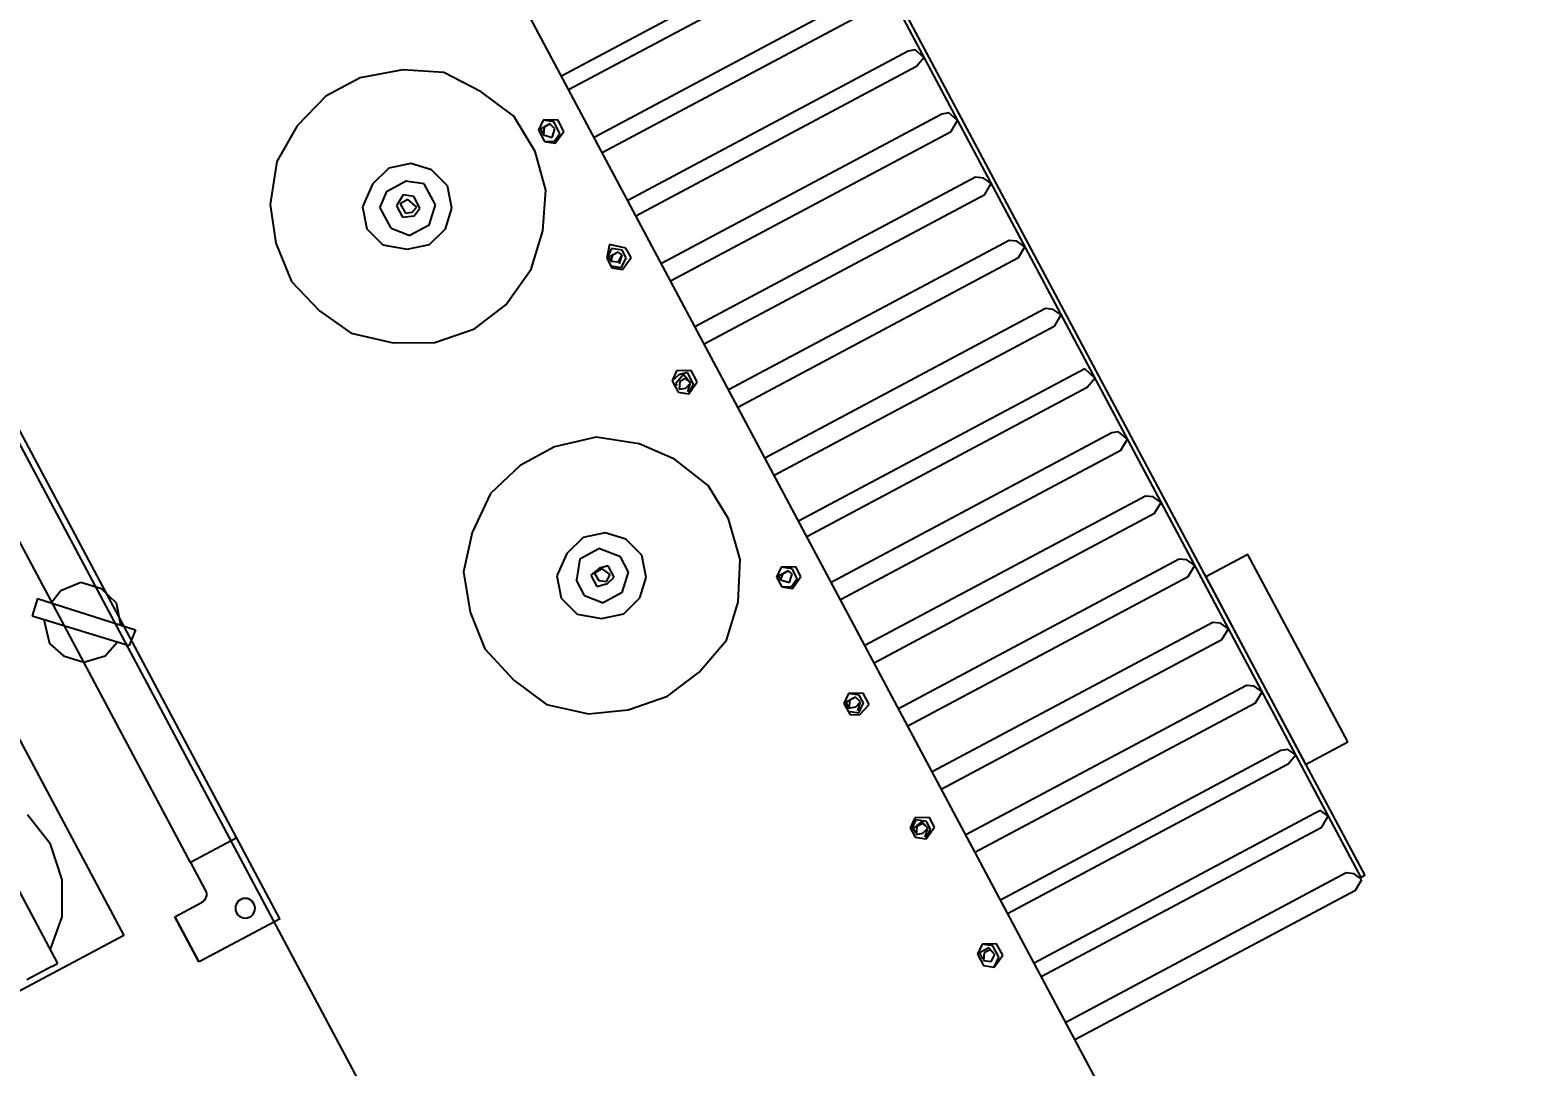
# Model space of a CAD drawing. Extents: x 5370511 to 5386565, y 1010429 to 1053793.
# Drawn here: x 5379991.437 to 5379993.08, y 1040737.126 to 1040738.265 of the extents above; entities that cross this region are included whole.
import ezdxf
from ezdxf import colors
from ezdxf.entities.mleader import LeaderData, LeaderLine
from ezdxf.math import Vec2, Vec3

# ---------------------------------------------------------------- set-up
doc = ezdxf.new("R2010")
doc.units = 0
doc.layers.get('0').update_dxf_attribs({"linetype": 'CONTINUOUS'})
doc.layers.add('ЭС (тонкий)', color=7, linetype='CONTINUOUS', lineweight=25)
doc.layers.add('ЭС сети', color=1, linetype='CONTINUOUS', lineweight=50)
doc.styles.add('ГОСТ_НИПИ', font='gost_nipi.shx', dxfattribs={"oblique": 15})

# ---------------------------------------------------------------- blocks, each defined once
blk = doc.blocks.new('A$C277B5DBA')
for p, q in [((0, 33.865495398235), (0, -1.151374571691122)), ((-0.07229838072453276, 10.95406765648659), (-0.07229838072453276, 22.95406765648659)), ((0.5037016192763986, 11.96206765648276), (0.5037016192763986, 22.29206765648814)), ((-0.07229838072453276, 11.96206765648276), (0.5037016192763986, 11.96206765648276)), ((0.5037016192763986, 11.96206765648276), (0.5037016192763986, 11.61606765648685)), ((0.935701619277097, 11.51606765648648), (0.6037016192767624, 11.51606765648648)), ((0.935701619277097, 11.51606765648648), (0.935701619277097, 10.95406765648659)), ((0.937701619276595, 10.95406765648659), (0.937701619276595, 11.51606765648648)), ((-0.07429838072312123, 10.95406765648659), (0.9337016192785086, 10.95406765648659)), ((-0.07429838072312123, 10.95406765648659), (0.9337016192785086, 10.95406765648659)), ((-0.07429838072312123, 10.95406765648659), (0.9337016192785086, 10.95406765648659)), ((-0.07429838072312123, 10.95406765648659), (0.9337016192785086, 10.95406765648659)), ((-0.07429838072312123, 10.95406765648659), (0.9337016192785086, 10.95406765648659)), ((-0.07429838072312123, 10.95406765648659), (0.9337016192785086, 10.95406765648659)), ((-0.07429838072312123, 10.95406765648659), (0.9337016192785086, 10.95406765648659)), ((-0.07429838072312123, 10.95406765648659), (0.9337016192785086, 10.95406765648659)), ((-0.07429838072312123, 10.95406765648659), (0.9337016192785086, 10.95406765648659)), ((-0.07429838072312123, 10.95406765648659), (0.9337016192785086, 10.95406765648659)), ((-0.07429838072312123, 10.95406765648659), (0.9337016192785086, 10.95406765648659)), ((-0.07429838072312123, 10.95406765648659), (0.9337016192785086, 10.95406765648659))]:
    blk.add_line(p, q)
for points in [[(-7.161476594470756, 3.716365231989563), (-7.161476594470727, 30.68098132412837)], [(-10.82407840891346, 28.60737604109432), (-10.82407840891348, 5.766135971540372)], [(-10.77626669703757, 28.60737604109432), (-10.77626669703758, 5.766135971540372)], [(1.527936969067838, 22.80077392609179), (1.527936969067838, 11.5993526111146)], [(-5.655407670380427, 18.55724225659862), (-5.201196407559536, 18.70024951749736)], [(-5.201196407559536, 18.70024951749736), (-4.770891000676585, 18.70024951749736)], [(-4.770891000676585, 18.70024951749736), (-4.340585593793804, 18.55724225659862)], [(-6.037901365387526, 18.31889682176698), (-5.655407670380427, 18.55724225659862)], [(-4.340585593793804, 18.55724225659862), (-3.95809189878679, 18.31889682176698)], [(-6.300865780704882, 17.93754412603653), (-6.037901365387526, 18.31889682176698)], [(-3.95809189878679, 18.31889682176698), (-3.671221627531366, 17.93754412603653)], [(-6.492112628208304, 17.53235688682305), (-6.300865780704882, 17.93754412603653)], [(-3.671221627531366, 17.93754412603653), (-3.527786491903925, 17.53235688682305)], [(-10.65673741734793, 17.67536414772193), (-7.161476594470756, 17.67536414772193)], [(-5.416349111001125, 17.43701871289043), (-5.249008119435501, 17.60386051727247)], [(-5.249008119435501, 17.60386051727247), (-5.009949560055901, 17.67536414772193)], [(-5.009949560055901, 17.67536414772193), (-4.770891000676585, 17.60386051727247)], [(-4.770891000676585, 17.60386051727247), (-4.555738297235365, 17.43701871289043)], [(-7.161476594470756, 17.50852234333988), (-10.65673741734793, 17.50852234333988)], [(-6.516018484146301, 17.07950056064315), (-6.492112628208304, 17.53235688682305)], [(-5.488066678814917, 17.19867327805901), (-5.416349111001125, 17.43701871289043)], [(-5.272913975373541, 17.34168053895781), (-5.105572983807889, 17.46085325637359)], [(-4.866514424428544, 17.46085325637359), (-5.105572983807889, 17.46085325637359)], [(-4.866514424428544, 17.46085325637359), (-4.723079288800903, 17.34168053895781)], [(-4.555738297235365, 17.43701871289043), (-4.484020729421502, 17.19867327805901)], [(-3.527786491903925, 17.53235688682305), (-3.479974780028044, 17.07950056064315)], [(-6.898512179153215, 17.27017690850841), (-6.755077043525816, 17.34168053895781)], [(-6.898512179153215, 17.1271696476095), (-6.898512179153215, 17.27017690850841)], [(-6.850700467277491, 17.27017690850841), (-6.755077043525816, 17.34168053895781)], [(-6.850700467277491, 17.1271696476095), (-6.850700467277491, 17.27017690850841)], [(-6.826794611339594, 17.19867327805901), (-6.802888755401639, 17.27017690850841)], [(-6.826794611339594, 17.19867327805901), (-6.802888755401639, 17.27017690850841)], [(-6.802888755401639, 17.27017690850841), (-6.731171187587734, 17.27017690850841)], [(-6.802888755401639, 17.27017690850841), (-6.68335947571191, 17.27017690850841)], [(-6.755077043525816, 17.34168053895781), (-6.659453619774013, 17.27017690850841)], [(-6.755077043525816, 17.34168053895781), (-6.659453619774013, 17.27017690850841)], [(-6.731171187587734, 17.27017690850841), (-6.68335947571191, 17.19867327805901)], [(-6.68335947571191, 17.27017690850841), (-6.68335947571191, 17.19867327805901)], [(-6.659453619774013, 17.27017690850841), (-6.659453619774013, 17.1271696476095)], [(-6.659453619774013, 17.27017690850841), (-6.659453619774013, 17.1271696476095)], [(-5.272913975373541, 17.07950056064315), (-5.272913975373541, 17.34168053895781)], [(-5.105572983807889, 17.27017690850841), (-5.009949560055901, 17.34168053895781)], [(-5.105572983807889, 17.1271696476095), (-5.105572983807889, 17.27017690850841)], [(-5.081667127869906, 17.15100419109277), (-5.033855415994111, 17.27017690850841)], [(-5.033855415994111, 17.27017690850841), (-4.938231992242351, 17.27017690850841)], [(-5.009949560055901, 17.34168053895781), (-4.890420280366442, 17.27017690850841)], [(-4.938231992242351, 17.27017690850841), (-4.938231992242351, 17.15100419109277)], [(-4.890420280366442, 17.27017690850841), (-4.890420280366442, 17.1271696476095)], [(-4.723079288800903, 17.07950056064315), (-4.723079288800903, 17.34168053895781)], [(-6.755077043525816, 17.05566601716013), (-6.898512179153215, 17.1271696476095)], [(-6.755077043525816, 17.07950056064315), (-6.850700467277491, 17.1271696476095)], [(-6.755077043525816, 17.1271696476095), (-6.826794611339594, 17.19867327805901)], [(-6.755077043525816, 17.1271696476095), (-6.826794611339594, 17.19867327805901)], [(-6.68335947571191, 17.19867327805901), (-6.755077043525816, 17.1271696476095)], [(-6.659453619774013, 17.1271696476095), (-6.755077043525816, 17.07950056064315)], [(-6.659453619774013, 17.1271696476095), (-6.755077043525816, 17.05566601716013)], [(-5.416349111001125, 16.96032784322743), (-5.488066678814917, 17.19867327805901)], [(-5.009949560055901, 17.07950056064315), (-5.105572983807889, 17.1271696476095)], [(-5.009949560055901, 17.1271696476095), (-5.081667127869906, 17.15100419109277)], [(-4.938231992242351, 17.15100419109277), (-5.009949560055901, 17.1271696476095)], [(-4.890420280366442, 17.1271696476095), (-5.009949560055901, 17.07950056064315)], [(-4.484020729421502, 17.19867327805901), (-4.555738297235365, 16.96032784322743)], [(-6.420395060394526, 16.65047877794641), (-6.516018484146301, 17.07950056064315)], [(-5.249008119435501, 16.79348603884552), (-5.416349111001125, 16.96032784322743)], [(-5.105572983807889, 16.91265875626107), (-5.272913975373541, 17.07950056064315)], [(-4.723079288800903, 17.07950056064315), (-4.866514424428544, 16.91265875626107)], [(-4.555738297235365, 16.96032784322743), (-4.770891000676585, 16.79348603884552)], [(-3.479974780028044, 17.07950056064315), (-3.599504059717646, 16.65047877794641)], [(-10.65673741734793, 16.91265875626107), (-7.161476594470756, 16.91265875626107)], [(-5.009949560055901, 16.72198240839601), (-5.249008119435501, 16.79348603884552)], [(-5.105572983807889, 16.91265875626107), (-4.866514424428544, 16.91265875626107)], [(-4.770891000676585, 16.79348603884552), (-5.009949560055901, 16.72198240839601)], [(-7.161476594470756, 16.72198240839601), (-10.65673741734793, 16.72198240839601)], [(-6.18133650101521, 16.26912608221611), (-6.420395060394526, 16.65047877794641)], [(-3.599504059717646, 16.65047877794641), (-3.790750907221195, 16.26912608221611)], [(-5.870560373821917, 15.95927701693515), (-6.18133650101521, 16.26912608221611)], [(-3.790750907221195, 16.26912608221611), (-4.149338746290226, 15.95927701693515)], [(-10.77626669703758, 15.98311156041829), (-10.72845498516179, 16.10228427783404)], [(-10.72845498516179, 16.10228427783404), (-10.65673741734793, 16.12611882131723)], [(-10.65673741734793, 16.12611882131723), (-7.161476594470756, 16.12611882131723)], [(-10.65673741734793, 15.93544247345208), (-10.77626669703758, 15.98311156041829)], [(-5.440254966939023, 15.74476612558684), (-5.870560373821917, 15.95927701693515)], [(-4.149338746290226, 15.95927701693515), (-4.555738297235365, 15.74476612558684)], [(-7.161476594470756, 15.93544247345208), (-10.65673741734793, 15.93544247345208)], [(-6.898512179153215, 15.67326249513739), (-6.755077043525816, 15.79243521255302)], [(-6.755077043525816, 15.79243521255302), (-6.659453619774013, 15.67326249513739)], [(-6.898512179153215, 15.55408977772164), (-6.898512179153215, 15.67326249513739)], [(-6.850700467277491, 15.67326249513739), (-6.755077043525816, 15.74476612558684)], [(-6.850700467277491, 15.57792432120485), (-6.850700467277491, 15.67326249513739)], [(-6.826794611339594, 15.62559340817101), (-6.802888755401639, 15.67326249513739)], [(-6.826794611339594, 15.62559340817101), (-6.802888755401639, 15.67326249513739)], [(-6.755077043525816, 15.57792432120485), (-6.826794611339594, 15.62559340817101)], [(-6.755077043525816, 15.55408977772164), (-6.826794611339594, 15.62559340817101)], [(-6.802888755401639, 15.67326249513739), (-6.731171187587734, 15.67326249513739)], [(-6.802888755401639, 15.67326249513739), (-6.68335947571191, 15.67326249513739)], [(-6.755077043525816, 15.74476612558684), (-6.659453619774013, 15.67326249513739)], [(-6.68335947571191, 15.62559340817101), (-6.755077043525816, 15.57792432120485)], [(-6.731171187587734, 15.67326249513739), (-6.68335947571191, 15.62559340817101)], [(-6.68335947571191, 15.67326249513739), (-6.68335947571191, 15.62559340817101)], [(-6.659453619774013, 15.67326249513739), (-6.659453619774013, 15.57792432120485)], [(-6.659453619774013, 15.67326249513739), (-6.659453619774013, 15.55408977772164)], [(-5.009949560055901, 15.67326249513739), (-5.440254966939023, 15.74476612558684)], [(-4.555738297235365, 15.74476612558684), (-5.009949560055901, 15.67326249513739)], [(-6.755077043525816, 15.48258614727224), (-6.898512179153215, 15.55408977772164)], [(-6.755077043525816, 15.50642069075537), (-6.850700467277491, 15.57792432120485)], [(-6.659453619774013, 15.57792432120485), (-6.755077043525816, 15.50642069075537)], [(-6.659453619774013, 15.55408977772164), (-6.755077043525816, 15.48258614727224)], [(-10.77626669703758, 15.1965716254743), (-10.72845498516179, 15.31574434289008)], [(-10.72845498516179, 15.31574434289008), (-10.65673741734793, 15.33957888637332)], [(-10.65673741734793, 15.33957888637332), (-7.161476594470756, 15.33957888637332)], [(0.6215522543865291, 15.31574434289008), (-0.1673409915653394, 14.50536986446307)], [(0.6215522543865291, 15.31574434289008), (0.7649873900141699, 15.17273708199122)], [(-10.65673741734793, 15.12506799502496), (-10.77626669703758, 15.1965716254743)], [(-7.161476594470756, 15.12506799502496), (-10.65673741734793, 15.12506799502496)], [(-0.04781171187559607, 15.07739890805869), (0.1195292796898855, 15.24424071244068)], [(0.7649873900141699, 15.17273708199122), (-0.02390585593764172, 14.38619714704729)], [(0.1195292796898855, 15.24424071244068), (0.3585878390692585, 15.26807525592375)], [(0.3585878390692585, 15.26807525592375), (0.5259288306349106, 15.1965716254743)], [(-0.1195292796894876, 14.86288801671029), (-0.04781171187559607, 15.07739890805869)], [(0.6693639662624662, 15.07739890805869), (0.7410815340764714, 14.81521892974394)], [(-0.04781171187559607, 14.62454258187879), (-0.1195292796894876, 14.86288801671029)], [(0.7410815340764714, 14.81521892974394), (0.6693639662624662, 14.62454258187879)], [(0.6693639662624662, 14.62454258187879), (0.5020229746969278, 14.45770077749666)], [(-10.77626669703758, 14.41003169053045), (-10.72845498516179, 14.50536986446307)], [(-10.72845498516179, 14.50536986446307), (-10.65673741734793, 14.55303895142931)], [(-10.65673741734793, 14.55303895142931), (-7.161476594470756, 14.55303895142931)], [(-0.1673409915653394, 14.50536986446307), (-0.02390585593764172, 14.38619714704729)], [(0.26296441531764, 14.41003169053045), (0.0717175678140336, 14.48153532097997)], [(0.5020229746969278, 14.45770077749666), (0.26296441531764, 14.41003169053045)], [(-10.65673741734793, 14.33852806008094), (-10.77626669703758, 14.41003169053045)], [(-7.161476594470756, 14.33852806008094), (-10.65673741734793, 14.33852806008094)], [(-6.898512179153215, 14.14785171221585), (-6.755077043525816, 14.21935534266522)], [(-6.898512179153215, 14.00484445131693), (-6.898512179153215, 14.14785171221585)], [(-6.850700467277491, 14.14785171221585), (-6.755077043525816, 14.17168625569904)], [(-6.850700467277491, 14.00484445131693), (-6.850700467277491, 14.14785171221585)], [(-6.826794611339594, 14.02867899479993), (-6.802888755401639, 14.14785171221585)], [(-6.802888755401639, 14.14785171221585), (-6.68335947571191, 14.10018262524955)], [(-6.755077043525816, 14.21935534266522), (-6.659453619774013, 14.14785171221585)], [(-6.755077043525816, 14.17168625569904), (-6.659453619774013, 14.14785171221585)], [(-6.659453619774013, 14.14785171221585), (-6.659453619774013, 14.00484445131693)], [(-6.659453619774013, 14.14785171221585), (-6.659453619774013, 14.00484445131693)], [(-6.755077043525816, 13.93334082086739), (-6.898512179153215, 14.00484445131693)], [(-6.755077043525816, 13.93334082086739), (-6.850700467277491, 14.00484445131693)], [(-6.826794611339594, 14.02867899479993), (-6.802888755401639, 14.10018262524955)], [(-6.755077043525816, 14.00484445131693), (-6.826794611339594, 14.02867899479993)], [(-6.755077043525816, 13.95717536435055), (-6.826794611339594, 14.02867899479993)], [(-6.802888755401639, 14.10018262524955), (-6.731171187587734, 14.10018262524955)], [(-6.68335947571191, 14.02867899479993), (-6.755077043525816, 14.00484445131693)], [(-6.659453619774013, 14.00484445131693), (-6.755077043525816, 13.93334082086739)], [(-6.659453619774013, 14.00484445131693), (-6.755077043525816, 13.93334082086739)], [(-6.731171187587734, 14.10018262524955), (-6.68335947571191, 14.02867899479993)], [(-6.68335947571191, 14.10018262524955), (-6.68335947571191, 14.07634808176633)], [(-6.013995509449686, 13.70697955002539), (-5.631501814442586, 13.99299407182335)], [(-5.631501814442586, 13.99299407182335), (-5.177290551621667, 14.1121667892391)], [(-5.177290551621667, 14.1121667892391), (-4.746985144738716, 14.1121667892391)], [(-4.746985144738716, 14.1121667892391), (-4.316679737855935, 13.99299407182335)], [(-4.316679737855935, 13.99299407182335), (-3.93418604284895, 13.70697955002539)], [(-10.77626669703758, 13.62349175558644), (-10.72845498516179, 13.71882992951905)], [(-10.72845498516179, 13.71882992951905), (-10.65673741734793, 13.76649901648532)], [(-10.65673741734793, 13.76649901648532), (-7.161476594470756, 13.76649901648532)], [(-6.276959924767027, 13.37329594126147), (-6.013995509449686, 13.70697955002539)], [(-3.93418604284895, 13.70697955002539), (-3.647315771593526, 13.37329594126147)], [(-10.65673741734793, 13.55198812513701), (-10.77626669703758, 13.62349175558644)], [(-7.161476594470756, 13.55198812513701), (-10.65673741734793, 13.55198812513701)], [(-6.468206772270463, 12.94427415856473), (-6.276959924767027, 13.37329594126147)], [(-3.647315771593526, 13.37329594126147), (-3.503880635966084, 12.94427415856473)], [(2.316830215019962, 13.38694337235081), (2.316830215019962, 11.67085624156392)], [(1.766995528447183, 12.8625834157214), (1.838713096260989, 13.26777065493503)], [(-5.392443255063284, 12.84893598463197), (-5.225102263497632, 13.01577778901419)], [(-5.225102263497632, 13.01577778901419), (-4.98604370411806, 13.08728141946356)], [(-4.98604370411806, 13.08728141946356), (-4.746985144738716, 13.01577778901419)], [(-4.746985144738716, 13.01577778901419), (-4.531832441297524, 12.84893598463197)], [(-10.77626669703758, 12.77349175558647), (-10.72845498516179, 12.86882992951909)], [(-10.72845498516179, 12.86882992951909), (-10.65673741734793, 12.91649901648541)], [(-10.65673741734793, 12.91649901648541), (-7.161476594470756, 12.91649901648541)], [(-6.492112628208446, 12.51525237586805), (-6.468206772270463, 12.94427415856473)], [(-5.464160822877076, 12.61059054980056), (-5.392443255063284, 12.84893598463197)], [(-5.249008119435729, 12.70592872373317), (-5.08166712787002, 12.89660507159832)], [(-4.842608568490704, 12.89660507159832), (-5.08166712787002, 12.89660507159832)], [(-4.842608568490704, 12.89660507159832), (-4.699173432863063, 12.70592872373317)], [(-4.531832441297524, 12.84893598463197), (-4.460114873483661, 12.61059054980056)], [(-3.503880635966084, 12.94427415856473), (-3.456068924090204, 12.51525237586805)], [(1.838713096260989, 12.45739617650793), (1.766995528447183, 12.8625834157214)], [(-10.65673741734793, 12.70198812513704), (-10.77626669703758, 12.77349175558647)], [(-7.161476594470756, 12.70198812513704), (-10.65673741734793, 12.70198812513704)], [(-5.249008119435729, 12.51525237586805), (-5.249008119435729, 12.70592872373317)], [(-5.08166712787002, 12.68209418024995), (-4.98604370411806, 12.70592872373317)], [(-5.08166712787002, 12.53908691935118), (-5.08166712787002, 12.68209418024995)], [(-5.057761271932065, 12.58675600631739), (-5.009949560056299, 12.68209418024995)], [(-5.009949560056299, 12.68209418024995), (-4.914326136304481, 12.68209418024995)], [(-4.98604370411806, 12.70592872373317), (-4.866514424428573, 12.68209418024995)], [(-4.914326136304481, 12.68209418024995), (-4.914326136304481, 12.58675600631739)], [(-4.866514424428573, 12.68209418024995), (-4.866514424428573, 12.53908691935118)], [(-4.699173432863063, 12.51525237586805), (-4.699173432863063, 12.70592872373317)], [(-6.396489204456685, 12.06239604968818), (-6.492112628208446, 12.51525237586805)], [(-5.392443255063284, 12.37224511496905), (-5.464160822877076, 12.61059054980056)], [(-5.08166712787002, 12.34841057148592), (-5.249008119435729, 12.51525237586805)], [(-4.98604370411806, 12.51525237586805), (-5.08166712787002, 12.53908691935118)], [(-4.98604370411806, 12.53908691935118), (-5.057761271932065, 12.58675600631739)], [(-4.914326136304481, 12.58675600631739), (-4.98604370411806, 12.53908691935118)], [(-4.866514424428573, 12.53908691935118), (-4.98604370411806, 12.51525237586805)], [(-4.699173432863063, 12.51525237586805), (-4.842608568490704, 12.34841057148592)], [(-4.460114873483661, 12.61059054980056), (-4.531832441297524, 12.37224511496905)], [(-3.456068924090204, 12.51525237586805), (-3.575598203779776, 12.06239604968818)], [(-5.225102263497632, 12.20540331058701), (-5.392443255063284, 12.37224511496905)], [(-5.08166712787002, 12.34841057148592), (-4.842608568490704, 12.34841057148592)], [(-4.531832441297524, 12.37224511496905), (-4.746985144738716, 12.20540331058701)], [(2.029959943764624, 12.09987802426063), (1.838713096260989, 12.45739617650793)], [(-4.98604370411806, 12.13389968013758), (-5.225102263497632, 12.20540331058701)], [(-4.746985144738716, 12.20540331058701), (-4.98604370411806, 12.13389968013758)], [(-10.77626669703758, 11.98695182064251), (-10.72845498516179, 12.12995908154142)], [(-10.72845498516179, 12.12995908154142), (-10.65673741734793, 12.12995908154142)], [(-10.65673741734793, 12.12995908154142), (-7.161476594470756, 12.12995908154142)], [(-6.157430645077369, 11.65720881047469), (-6.396489204456685, 12.06239604968818)], [(-3.575598203779776, 12.06239604968818), (-3.766845051283354, 11.65720881047469)], [(2.316830215019962, 11.83769804594611), (2.029959943764624, 12.09987802426063)], [(-10.65673741734793, 11.93928273367624), (-10.77626669703758, 11.98695182064251)], [(-7.161476594470756, 11.93928273367624), (-10.65673741734793, 11.93928273367624)], [(-6.898512179153215, 11.70093729884466), (-6.755077043525816, 11.77244092929411)], [(-6.898512179153215, 11.58176458142902), (-6.898512179153215, 11.70093729884466)], [(-6.850700467277491, 11.70093729884466), (-6.755077043525816, 11.77244092929411)], [(-6.850700467277491, 11.58176458142902), (-6.850700467277491, 11.70093729884466)], [(-6.826794611339594, 11.65326821187848), (-6.802888755401639, 11.70093729884466)], [(-6.826794611339594, 11.65326821187848), (-6.802888755401639, 11.70093729884466)], [(-6.802888755401639, 11.70093729884466), (-6.731171187587734, 11.70093729884466)], [(-6.802888755401639, 11.70093729884466), (-6.68335947571191, 11.70093729884466)], [(-6.755077043525816, 11.77244092929411), (-6.659453619774013, 11.70093729884466)], [(-6.755077043525816, 11.77244092929411), (-6.659453619774013, 11.70093729884466)], [(-6.731171187587734, 11.70093729884466), (-6.68335947571191, 11.65326821187848)], [(-6.68335947571191, 11.70093729884466), (-6.68335947571191, 11.65326821187848)], [(-6.659453619774013, 11.70093729884466), (-6.659453619774013, 11.58176458142902)], [(-6.659453619774013, 11.70093729884466), (-6.659453619774013, 11.58176458142902)], [(2.38854778283374, 11.67085624156392), (2.316830215019962, 11.67085624156392)], [(2.38854778283374, 11.67085624156392), (2.699323910026777, 11.67085624156392)], [(-6.755077043525816, 11.51026095097959), (-6.898512179153215, 11.58176458142902)], [(-6.755077043525816, 11.53409549446267), (-6.850700467277491, 11.58176458142902)], [(-6.755077043525816, 11.58176458142902), (-6.826794611339594, 11.65326821187848)], [(-6.755077043525816, 11.58176458142902), (-6.826794611339594, 11.65326821187848)], [(-6.68335947571191, 11.65326821187848), (-6.755077043525816, 11.58176458142902)], [(-6.659453619774013, 11.58176458142902), (-6.755077043525816, 11.53409549446267)], [(-6.659453619774013, 11.58176458142902), (-6.755077043525816, 11.51026095097959)], [(-5.846654517884076, 11.34735974519362), (-6.157430645077369, 11.65720881047469)], [(-3.766845051283354, 11.65720881047469), (-4.125432890352357, 11.34735974519362)], [(1.527936969067838, 11.5993526111146), (4.492263105372416, 11.5993526111146)], [(-10.77626669703758, 11.2242464291818), (-10.72845498516179, 11.34341914659741)], [(-10.72845498516179, 11.34341914659741), (-10.65673741734793, 11.36725369008062)], [(-10.65673741734793, 11.36725369008062), (-7.161476594470756, 11.36725369008062)], [(-5.416349111001182, 11.18051794081149), (-5.846654517884076, 11.34735974519362)], [(-4.125432890352357, 11.34735974519362), (-4.531832441297524, 11.18051794081149)], [(-10.65673741734793, 11.15274279873226), (-10.77626669703758, 11.2242464291818)], [(-4.98604370411806, 11.10901431036203), (-5.416349111001182, 11.18051794081149)], [(-4.531832441297524, 11.18051794081149), (-4.98604370411806, 11.10901431036203)], [(-7.161476594470756, 11.15274279873226), (-10.65673741734793, 11.15274279873226)], [(-10.77626669703758, 10.43770649423772), (-10.72845498516179, 10.53304466817048)], [(-10.72845498516179, 10.53304466817048), (-10.65673741734793, 10.58071375513669)], [(-10.65673741734793, 10.58071375513669), (-7.161476594470756, 10.58071375513669)], [(-10.65673741734793, 10.36620286378838), (-10.77626669703758, 10.43770649423772)], [(-7.161476594470756, 10.36620286378838), (-10.65673741734793, 10.36620286378838)], [(-6.898512179153215, 10.12785742895679), (-6.755077043525816, 10.19936105940634)], [(-6.850700467277491, 10.12785742895679), (-6.755077043525816, 10.19936105940634)], [(-6.755077043525816, 10.19936105940634), (-6.659453619774013, 10.12785742895679)], [(-6.755077043525816, 10.19936105940634), (-6.659453619774013, 10.12785742895679)], [(-6.898512179153215, 9.98485016805791), (-6.898512179153215, 10.12785742895679)], [(-6.850700467277491, 10.03251925502432), (-6.850700467277491, 10.12785742895679)], [(-6.755077043525816, 9.96101562457472), (-6.850700467277491, 10.03251925502432)], [(-6.826794611339594, 10.05635379850734), (-6.802888755401639, 10.12785742895679)], [(-6.826794611339594, 10.05635379850734), (-6.802888755401639, 10.12785742895679)], [(-6.755077043525816, 10.03251925502432), (-6.826794611339594, 10.05635379850734)], [(-6.755077043525816, 9.98485016805791), (-6.826794611339594, 10.05635379850734)], [(-6.802888755401639, 10.12785742895679), (-6.731171187587734, 10.12785742895679)], [(-6.802888755401639, 10.12785742895679), (-6.68335947571191, 10.12785742895679)], [(-6.68335947571191, 10.05635379850734), (-6.755077043525816, 10.03251925502432)], [(-6.659453619774013, 10.03251925502432), (-6.755077043525816, 9.96101562457472)], [(-6.731171187587734, 10.12785742895679), (-6.68335947571191, 10.05635379850734)], [(-6.68335947571191, 10.12785742895679), (-6.68335947571191, 10.05635379850734)], [(-6.659453619774013, 10.12785742895679), (-6.659453619774013, 10.03251925502432)], [(-6.659453619774013, 10.12785742895679), (-6.659453619774013, 9.98485016805791)], [(-6.755077043525816, 9.937181081091616), (-6.898512179153215, 9.98485016805791)], [(-6.659453619774013, 9.98485016805791), (-6.755077043525816, 9.937181081091616)], [(-10.77626669703758, 9.651166559293848), (-10.72845498516179, 9.746504733226438)], [(-10.72845498516179, 9.746504733226438), (-10.65673741734793, 9.794173820192732)], [(-10.65673741734793, 9.794173820192732), (-7.161476594470756, 9.794173820192732)], [(-10.65673741734793, 9.579662928844336), (-10.77626669703758, 9.651166559293848)], [(-7.161476594470756, 9.579662928844336), (-10.65673741734793, 9.579662928844336)], [(-11.35000723954812, 7.148539493563142), (-11.35000723954812, 9.484324754911775)], [(-11.35000723954812, 9.484324754911775), (-10.82407840891348, 9.484324754911775)], [(-10.82407840891348, 9.484324754911775), (-10.82407840891348, 7.148539493563142)], [(-10.77626669703758, 8.864626624349917), (-10.72845498516179, 8.959964798282535)], [(-10.72845498516179, 8.959964798282535), (-10.65673741734793, 9.007633885248744)], [(-10.65673741734793, 9.007633885248744), (-7.161476594470756, 9.007633885248744)], [(-10.65673741734793, 8.793122993900518), (-10.77626669703758, 8.864626624349917)], [(-7.161476594470756, 8.793122993900518), (-10.65673741734793, 8.793122993900518)], [(-6.898512179153215, 8.578612102552064), (-6.755077043525816, 8.65011573300152)], [(-6.898512179153215, 8.45943938513637), (-6.898512179153215, 8.578612102552064)], [(-6.850700467277491, 8.554777559068846), (-6.755077043525816, 8.626281189518416)], [(-6.850700467277491, 8.45943938513637), (-6.850700467277491, 8.554777559068846)], [(-6.826794611339594, 8.483273928619504), (-6.802888755401639, 8.578612102552064)], [(-6.826794611339594, 8.483273928619504), (-6.802888755401639, 8.554777559068846)], [(-6.802888755401639, 8.578612102552064), (-6.68335947571191, 8.554777559068846)], [(-6.802888755401639, 8.554777559068846), (-6.731171187587734, 8.554777559068846)], [(-6.755077043525816, 8.65011573300152), (-6.659453619774013, 8.578612102552064)], [(-6.755077043525816, 8.626281189518416), (-6.659453619774013, 8.554777559068846)], [(-6.731171187587734, 8.554777559068846), (-6.68335947571191, 8.483273928619504)], [(-6.68335947571191, 8.554777559068846), (-6.68335947571191, 8.507108472102608)], [(-6.659453619774013, 8.578612102552064), (-6.659453619774013, 8.45943938513637)], [(-6.659453619774013, 8.554777559068846), (-6.659453619774013, 8.45943938513637)], [(-6.755077043525816, 8.387935754686914), (-6.898512179153215, 8.45943938513637)], [(-6.755077043525816, 8.387935754686914), (-6.850700467277491, 8.45943938513637)], [(-6.755077043525816, 8.45943938513637), (-6.826794611339594, 8.483273928619504)], [(-6.755077043525816, 8.411770298170019), (-6.826794611339594, 8.483273928619504)], [(-6.68335947571191, 8.483273928619504), (-6.755077043525816, 8.45943938513637)], [(-6.659453619774013, 8.45943938513637), (-6.755077043525816, 8.387935754686914)], [(-6.659453619774013, 8.45943938513637), (-6.755077043525816, 8.387935754686914)], [(-10.72845498516179, 8.173424863338518), (-10.65673741734793, 8.221093950304926)], [(-10.65673741734793, 8.221093950304926), (-7.161476594470756, 8.221093950304926)], [(-10.77626669703758, 8.0780866894059), (-10.72845498516179, 8.173424863338518)], [(-10.65673741734793, 8.006583058956501), (-10.77626669703758, 8.0780866894059)], [(-7.161476594470756, 8.006583058956501), (-10.65673741734793, 8.006583058956501)], [(-10.72845498516179, 7.386884928394643), (-10.65673741734793, 7.410719471877776)], [(-10.65673741734793, 7.410719471877776), (-7.161476594470756, 7.410719471877776)], [(-10.77626669703758, 7.291546754461997), (-10.72845498516179, 7.386884928394643)], [(-10.65673741734793, 7.243877667495703), (-10.77626669703758, 7.291546754461997)], [(-7.161476594470756, 7.243877667495703), (-10.65673741734793, 7.243877667495703)], [(-10.82407840891348, 7.148539493563142), (-11.35000723954812, 7.148539493563142)], [(-6.898512179153215, 7.005532232664201), (-6.755077043525816, 7.077035863113572)], [(-6.850700467277491, 7.005532232664201), (-6.755077043525816, 7.077035863113572)], [(-6.755077043525816, 7.077035863113572), (-6.659453619774013, 7.005532232664201)], [(-6.755077043525816, 7.077035863113572), (-6.659453619774013, 7.005532232664201)], [(-6.898512179153215, 6.862524971765289), (-6.898512179153215, 7.005532232664201)], [(-6.850700467277491, 6.862524971765289), (-6.850700467277491, 7.005532232664201)], [(-6.826794611339594, 6.910194058731584), (-6.802888755401639, 7.005532232664201)], [(-6.826794611339594, 6.910194058731584), (-6.802888755401639, 6.981697689181125)], [(-6.755077043525816, 6.862524971765289), (-6.826794611339594, 6.910194058731584)], [(-6.755077043525816, 6.862524971765289), (-6.826794611339594, 6.910194058731584)], [(-6.802888755401639, 7.005532232664201), (-6.68335947571191, 7.005532232664201)], [(-6.802888755401639, 6.981697689181125), (-6.731171187587734, 6.981697689181125)], [(-6.68335947571191, 6.910194058731584), (-6.755077043525816, 6.862524971765289)], [(-6.731171187587734, 6.981697689181125), (-6.68335947571191, 6.910194058731584)], [(-6.68335947571191, 7.005532232664201), (-6.68335947571191, 6.934028602214831)], [(-6.659453619774013, 7.005532232664201), (-6.659453619774013, 6.862524971765289)], [(-6.659453619774013, 7.005532232664201), (-6.659453619774013, 6.862524971765289)], [(-6.755077043525816, 6.791021341315805), (-6.898512179153215, 6.862524971765289)], [(-6.755077043525816, 6.791021341315805), (-6.850700467277491, 6.862524971765289)], [(-6.659453619774013, 6.862524971765289), (-6.755077043525816, 6.791021341315805)], [(-6.659453619774013, 6.862524971765289), (-6.755077043525816, 6.791021341315805)], [(-10.77626669703758, 6.528841363001199), (-10.72845498516179, 6.624179536933816)], [(-10.72845498516179, 6.624179536933816), (-10.65673741734793, 6.624179536933816)], [(-10.65673741734793, 6.624179536933816), (-7.161476594470756, 6.624179536933816)], [(-10.65673741734793, 6.4573377325518), (-10.77626669703758, 6.528841363001199)], [(-7.161476594470756, 6.4573377325518), (-10.65673741734793, 6.4573377325518)], [(-10.82407840891348, 5.766135971540372), (-10.77626669703758, 5.766135971540372)], [(-10.77626669703758, 5.742301428057267), (-10.72845498516179, 5.837639601989885)], [(-10.72845498516179, 5.837639601989885), (-10.65673741734793, 5.885308688956066)], [(-10.65673741734793, 5.885308688956066), (-7.161476594470756, 5.885308688956066)], [(-10.65673741734793, 5.670797797607811), (-10.77626669703758, 5.742301428057267)], [(-7.161476594470756, 5.670797797607811), (-10.65673741734793, 5.670797797607811)]]:
    blk.add_lwpolyline(points)
blk.add_circle((0.2097016192765295, 11.23606765649311), 0.1080799999999726)
blk.add_arc((0.6037016192767624, 11.61606765648685), 0.0999999999996362, 179.9999999997916, 270)
blk = doc.blocks.new('*U522')
blk.add_blockref('A$C277B5DBA', (0, 0))
blk = doc.blocks.new('*U645')
at = {"layer": 'ЭС (тонкий)', "color": 253, "transparency": 33554687, "xscale": -1, "rotation": 90}
blk.add_blockref('*U522', (259.3518411583898, -74.32229632349959), dxfattribs=at)
blk = doc.blocks.new('_None')

msp = doc.modelspace()

# ---------------------------------------------------------------- block references
at = {"layer": 'ЭС сети', "color": 1, "lineweight": 15, "xscale": 0.09999999999999999, "yscale": 0.09999999999999999, "zscale": 0.09999999999999999, "rotation": 298.0491553101125}
msp.add_blockref('*U645', (5379986.584096273, 1040762.701537619), dxfattribs=at)

# ---------------------------------------------------------------- next in the draw order: leaders
ml = msp.add_multileader_mtext('Standard')
ml.set_content('{\\Fgost_ful|c204;\\H1.00002x;2-х ярусная балка \\Pкабельной эстакады\\P\\f@Batang|b0|i0|c204|p18;\\H0.99998x;\\Q0;□\\fMS Shell Dlg 2|b0|i0|c204|p0;\\H0.70833x;\\Q15; \\Fgost_ful|c204;\\H1.4118x;140х140х5}', color=256, style='ГОСТ_НИПИ')
ml.set_leader_properties()
ml.set_arrow_properties(name='NONE')
ml.build(insert=Vec2(0, 0))
ml.multileader.update_dxf_attribs({"text_left_attachment_type": 6, "text_right_attachment_type": 6, "dogleg_length": 0.36})
ctx = ml.context
ctx.base_point, ctx.char_height, ctx.landing_gap_size, ctx.plane_origin, ctx.plane_x_axis, ctx.plane_y_axis = Vec3(5380004.251443097, 1040770.189755749), 3, 0.5, Vec3(5379868.405246147, 1040806.268258186), Vec3(0.4702288900906857, -0.8825444979852755), Vec3(0.8825444979852755, 0.4702288900906857)
ctx.left_attachment, ctx.right_attachment, ctx.text_align_type = 6, 6, 1
notes = []
notes.append((ctx, [(0, (1, 1, 0), (5380004.082160697, 1040770.507471768), (0.4702288900906856, -0.8825444979852755), 0.36, [(2, [(5379979.142594306, 1040776.668047878), (5380000.367819382, 1040797.257666553), (5380044.410585798, 1040779.731318544)], 0, [])])]))
ctx.mtext.insert, ctx.mtext.text_direction, ctx.mtext.rotation, ctx.mtext.alignment, ctx.mtext.flow_direction = Vec3(5380015.287609178, 1040757.132507234), Vec3(0.4702288900906857, -0.8825444979852755), 5.201939092949404, 2, 5
for ctx, leaders in notes:
    for number, flags, end, landing, length, lines in leaders:
        leader = LeaderData()
        leader.index, (leader.has_last_leader_line, leader.has_dogleg_vector, leader.attachment_direction) = number, flags
        leader.last_leader_point, leader.dogleg_vector, leader.dogleg_length = Vec3(end), Vec3(landing), length
        for number, points, colour, breaks in lines:
            line = LeaderLine()
            line.index, line.vertices, line.color, line.breaks = number, Vec3.list(points), colors.encode_raw_color(colour), breaks
            leader.lines.append(line)
        ctx.leaders.append(leader)

doc.saveas('drawing.dxf')
